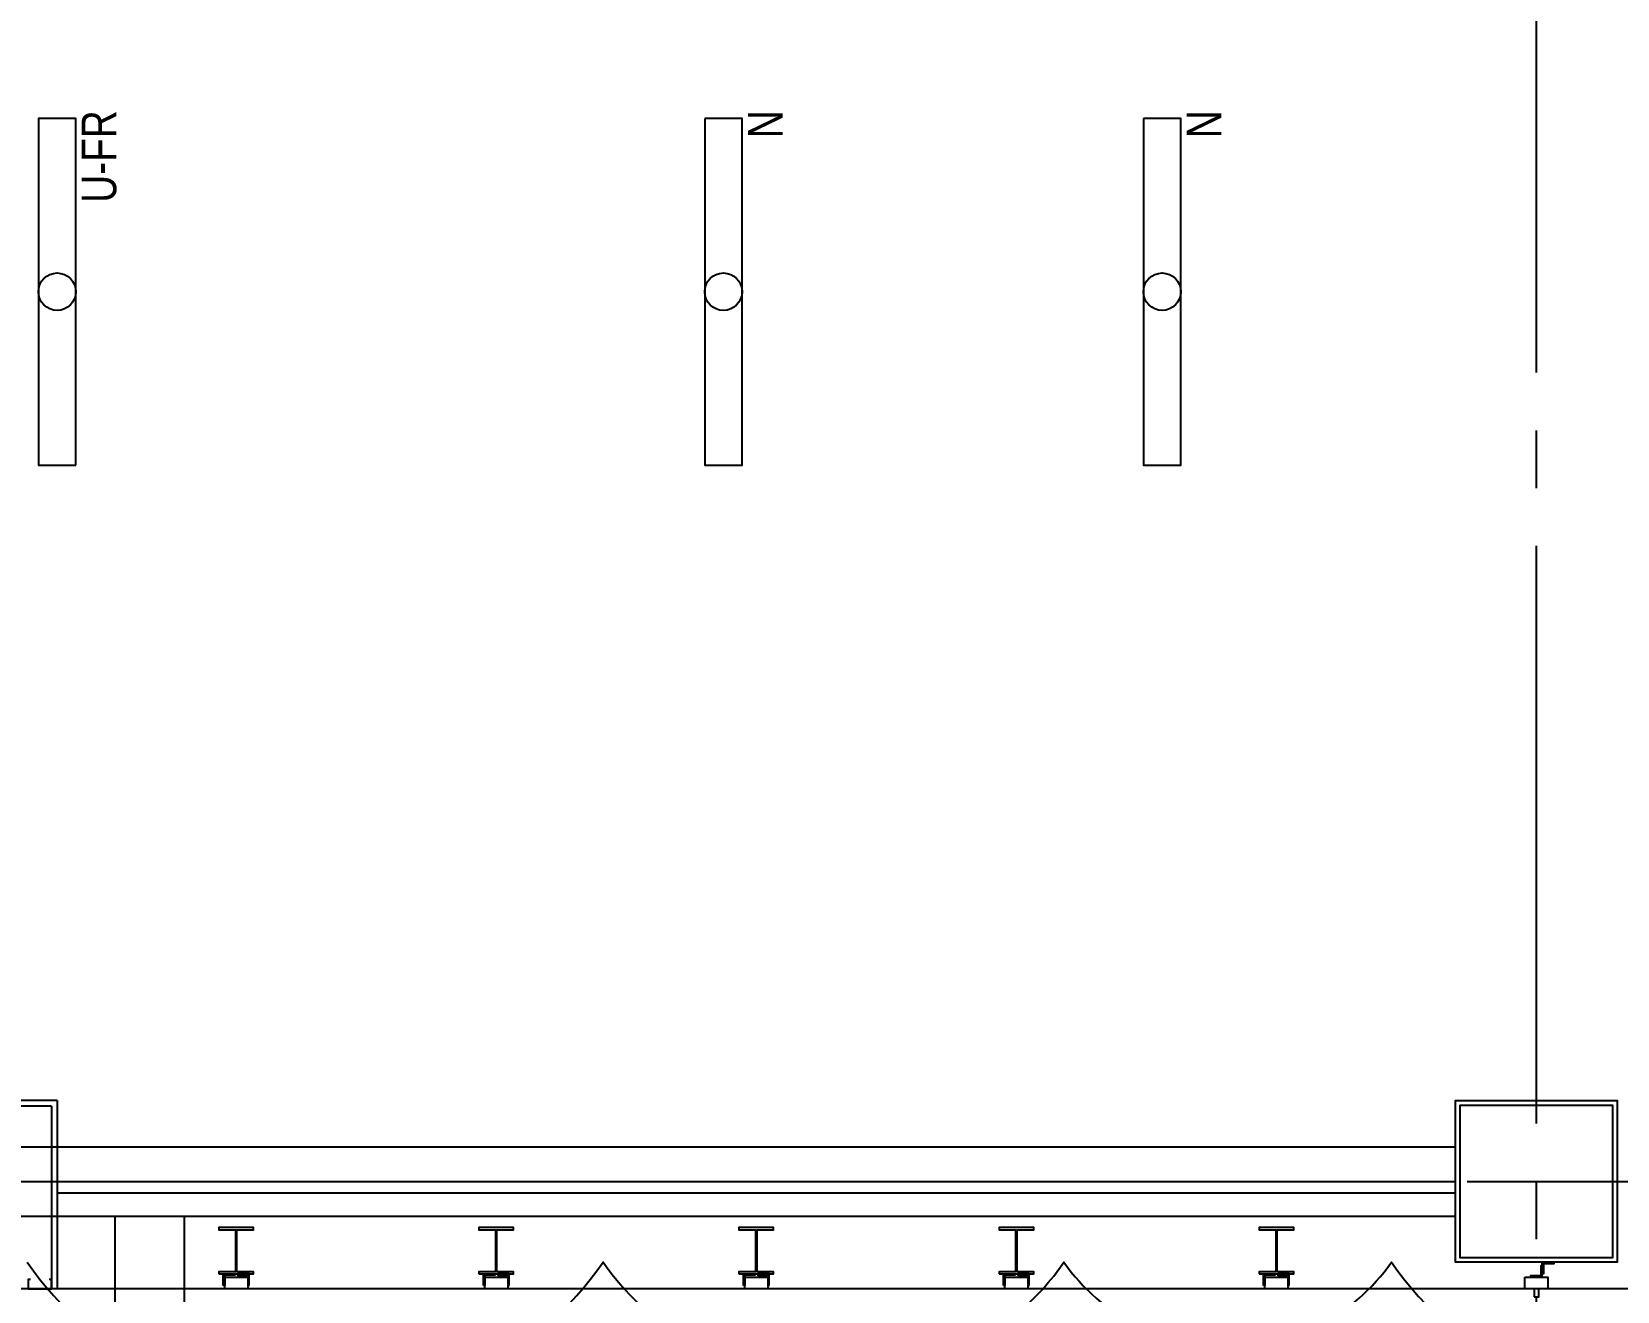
# Model space of a CAD drawing. Header units: millimetres. Extents: x -48783 to 40488, y 6477 to 32964.
# Drawn here: x 20049 to 20735, y 11502 to 12047 of the extents above; entities that cross this region are included whole.
import ezdxf
from ezdxf.enums import TextEntityAlignment as Align

# ---------------------------------------------------------------- set-up
doc = ezdxf.new("R2010")
doc.units = ezdxf.units.MM
doc.header["$LTSCALE"] = 100
doc.linetypes.add('X-N-FAB-L20$0$COL-CEN-LIN', pattern=[3.25, 2.5, -0.25, 0.25, -0.25])
for name, color, linetype in [('0-XREF', 7, 'Continuous'), ('188K-SM-06-F1-L20-ELEC-LIGHT-Y2257103$0$E-LIGHT(W)-N', 8, 'Continuous'), ('188K-SM-06-F1-L20-ELEC-LIGHT-Y2257103$0$E-LIGHT(W)-U FR', 8, 'Continuous'), ('X-N-FAB-L20$0$04', 8, 'Continuous'), ('X-N-FAB-L20$0$08', 8, 'Continuous'), ('X-N-FAB-L20$0$200K新增範圍', 8, 'Continuous'), ('X-N-FAB-L20$0$BLOCK', 8, 'Continuous'), ('X-N-FAB-L20$0$CCL', 8, 'X-N-FAB-L20$0$COL-CEN-LIN'), ('X-N-FAB-L20$0$COL-S', 8, 'Continuous'), ('X-N-FAB-L20$0$TXT-CODE-雲', 8, 'Continuous'), ('X-N-FAB-L20$0$WALL-P', 8, 'Continuous')]:
    doc.layers.add(name, color=color, linetype=linetype)
doc.styles.add('188K-SM-06-F1-L20-ELEC-LIGHT-Y2257103$0$Standard', font='arial.ttf')

# ---------------------------------------------------------------- blocks, each defined once
blk = doc.blocks.new('*U82')
at = {"ltscale": 600}
blk.add_lwpolyline([(-75, -8.1), (75, -8.1), (75, 8.1), (-75, 8.1)], close=True, dxfattribs=at)
blk.add_circle((0, 0), 8.1, dxfattribs=at)
at = {"style": '188K-SM-06-F1-L20-ELEC-LIGHT-Y2257103$0$Standard', "width": 0.8}
blk.add_text('U-FR', height=15, rotation=360, dxfattribs=at).set_placement((78.5, -18.1), align=Align.MIDDLE_RIGHT)
blk = doc.blocks.new('*U80')
at = {"ltscale": 600}
blk.add_lwpolyline([(75, 8.1), (-75, 8.1), (-75, -8.1), (75, -8.1)], close=True, dxfattribs=at)
blk.add_circle((0, 0), 8.1, dxfattribs=at)
at = {"style": '188K-SM-06-F1-L20-ELEC-LIGHT-Y2257103$0$Standard', "width": 0.8}
blk.add_text('N', height=15, rotation=360, dxfattribs=at).set_placement((78.5, -18.1), align=Align.MIDDLE_RIGHT)
blk = doc.blocks.new('188K-SM-06-F1-L20-ELEC-LIGHT-Y2257103')
at = {"layer": '188K-SM-06-F1-L20-ELEC-LIGHT-Y2257103$0$E-LIGHT(W)-N', "rotation": 90}
for p in [(20348.26, 11935), (20538.08, 11935)]:
    blk.add_blockref('*U80', p, dxfattribs=at)
at = {"layer": '188K-SM-06-F1-L20-ELEC-LIGHT-Y2257103$0$E-LIGHT(W)-U FR', "rotation": 90}
blk.add_blockref('*U82', (20060, 11935), dxfattribs=at)
blk = doc.blocks.new('X-N-FAB-L20$0$A$Cc7bb84f0')
at = {"layer": 'X-N-FAB-L20$0$COL-S'}
for points in [[(0, 70), (70, 70), (70, 0), (0, 0)], [(2, 68), (68, 68), (68, 2), (2, 2)]]:
    blk.add_lwpolyline(points, close=True, dxfattribs=at)
blk = doc.blocks.new('X-N-FAB-L20$0$A$C20c95bda')
at = {"layer": 'X-N-FAB-L20$0$CCL'}
for p, q in [((21720, 0), (21720, 9160)), ((240, 950), (28330, 950))]:
    blk.add_line(p, q, dxfattribs=at)
at = {"layer": 'X-N-FAB-L20$0$200K新增範圍'}
blk.add_blockref('X-N-FAB-L20$0$A$Cc7bb84f0', (21685, 915), dxfattribs=at)
blk = doc.blocks.new('X-N-FAB-L20$0$A$C1d07c4d4')
at = {"layer": 'X-N-FAB-L20$0$04'}
for p, q in [((20802.44, 910), (20802.44, 160)), ((20832.44, 910), (20832.44, 160))]:
    blk.add_line(p, q, dxfattribs=at)
at = {"layer": 'X-N-FAB-L20$0$08'}
blk.add_line((20777.44, 925), (21382.44, 925), dxfattribs=at)
for points in [[(21382.44, 890), (21382.44, 960), (21452.44, 960), (21452.44, 890)], [(21384.44, 892), (21384.44, 958), (21450.44, 958), (21450.44, 892)]]:
    blk.add_lwpolyline(points, close=True, dxfattribs=at)
at = {"layer": 'X-N-FAB-L20$0$WALL-P'}
for p, q in [((20777.44, 960), (20552.44, 960)), ((20774.94, 957.5), (20552.44, 957.5)), ((20774.94, 957.5), (20774.94, 878.5)), ((20777.44, 960), (20777.44, 878.5)), ((20552.44, 940), (21382.44, 940)), ((20777.44, 920), (21382.44, 920)), ((20552.44, 910), (21382.44, 910)), ((23317.44, 878.5), (20564.44, 878.5))]:
    blk.add_line(p, q, dxfattribs=at)
for points in [[(20847.44, 885), (20862.44, 885), (20862.44, 885.9), (20855.24, 885.9), (20855.24, 904.1), (20862.44, 904.1), (20862.44, 905), (20847.44, 905), (20847.44, 904.1), (20854.64, 904.1), (20854.64, 885.9), (20847.44, 885.9)], [(20959.94, 885), (20974.94, 885), (20974.94, 885.9), (20967.74, 885.9), (20967.74, 904.1), (20974.94, 904.1), (20974.94, 905), (20959.94, 905), (20959.94, 904.1), (20967.14, 904.1), (20967.14, 885.9), (20959.94, 885.9)], [(21072.44, 885), (21087.44, 885), (21087.44, 885.9), (21080.24, 885.9), (21080.24, 904.1), (21087.44, 904.1), (21087.44, 905), (21072.44, 905), (21072.44, 904.1), (21079.64, 904.1), (21079.64, 885.9), (21072.44, 885.9)], [(21184.94, 885), (21199.94, 885), (21199.94, 885.9), (21192.74, 885.9), (21192.74, 904.1), (21199.94, 904.1), (21199.94, 905), (21184.94, 905), (21184.94, 904.1), (21192.14, 904.1), (21192.14, 885.9), (21184.94, 885.9)], [(21297.44, 885), (21312.44, 885), (21312.44, 885.9), (21305.24, 885.9), (21305.24, 904.1), (21312.44, 904.1), (21312.44, 905), (21297.44, 905), (21297.44, 904.1), (21304.64, 904.1), (21304.64, 885.9), (21297.44, 885.9)], [(20849.34, 880), (20849.34, 885), (20854.34, 885), (20854.34, 884.4), (20849.94, 884.4), (20849.94, 880)], [(20860.54, 880), (20860.54, 885), (20855.54, 885), (20855.54, 884.4), (20859.94, 884.4), (20859.94, 880)], [(20961.84, 880), (20961.84, 885), (20966.84, 885), (20966.84, 884.4), (20962.44, 884.4), (20962.44, 880)], [(20973.04, 880), (20973.04, 885), (20968.04, 885), (20968.04, 884.4), (20972.44, 884.4), (20972.44, 880)], [(21074.34, 880), (21074.34, 885), (21079.34, 885), (21079.34, 884.4), (21074.94, 884.4), (21074.94, 880)], [(21085.54, 880), (21085.54, 885), (21080.54, 885), (21080.54, 884.4), (21084.94, 884.4), (21084.94, 880)], [(21186.84, 880), (21186.84, 885), (21191.84, 885), (21191.84, 884.4), (21187.44, 884.4), (21187.44, 880)], [(21198.04, 880), (21198.04, 885), (21193.04, 885), (21193.04, 884.4), (21197.44, 884.4), (21197.44, 880)], [(21299.34, 880), (21299.34, 885), (21304.34, 885), (21304.34, 884.4), (21299.94, 884.4), (21299.94, 880)], [(21310.54, 880), (21310.54, 885), (21305.54, 885), (21305.54, 884.4), (21309.94, 884.4), (21309.94, 880)], [(21414.94, 883.5), (21419.94, 883.5), (21419.94, 888.5), (21419.34, 888.5), (21419.34, 884.1), (21414.94, 884.1)], [(21419.94, 885), (21419.94, 890), (21424.94, 890), (21424.94, 889.4), (21420.54, 889.4), (21420.54, 885)], [(20849.94, 883.5), (20859.94, 883.5), (20859.94, 878.5), (20849.94, 878.5)], [(20962.44, 883.5), (20972.44, 883.5), (20972.44, 878.5), (20962.44, 878.5)], [(21074.94, 883.5), (21084.94, 883.5), (21084.94, 878.5), (21074.94, 878.5)], [(21187.44, 883.5), (21197.44, 883.5), (21197.44, 878.5), (21187.44, 878.5)], [(21299.94, 883.5), (21309.94, 883.5), (21309.94, 878.5), (21299.94, 878.5)], [(21412.44, 883.5), (21422.44, 883.5), (21422.44, 878.5), (21412.44, 878.5)], [(21416.44, 875), (21418.44, 875), (21418.44, 878.5), (21416.44, 878.5)]]:
    blk.add_lwpolyline(points, close=True, dxfattribs=at)
blk.add_lwpolyline([(20765.94, 882.5), (20764.94, 882.5), (20764.94, 878.5), (20774.94, 878.5), (20774.94, 882.5), (20773.94, 882.5)], dxfattribs=at)
blk = doc.blocks.new('X-N-FAB-L20')
at = {"layer": 'X-N-FAB-L20$0$TXT-CODE-雲'}
blk.add_lwpolyline([(20047.04, 11515, 0.520567), (20296.22, 11515, 0.520567), (20495.59, 11515, 0.520567), (20637.26, 11515, 0.520567), (20891.5, 11515, 0.520567), (21101.8, 11515, 0.520567), (21359.52, 11515, 0.520567), (21537.67, 11515, 0.520567), (21635, 11617.73, 0.520567), (21635, 11755.21, 0.520567), (21635, 11946, 0.520567), (21635, 12155.39, 0.520567)], format="xyb", dxfattribs=at)
blk.add_blockref('X-N-FAB-L20$0$A$C1d07c4d4', (-717.44, 10625))
at = {"layer": 'X-N-FAB-L20$0$BLOCK'}
blk.add_blockref('X-N-FAB-L20$0$A$C20c95bda', (-1020, 10600), dxfattribs=at)

msp = doc.modelspace()

# ---------------------------------------------------------------- block references
at = {"layer": '0-XREF'}
for name in ['188K-SM-06-F1-L20-ELEC-LIGHT-Y2257103', 'X-N-FAB-L20']:
    msp.add_blockref(name, (0, 0), dxfattribs=at)

doc.saveas('drawing.dxf')
